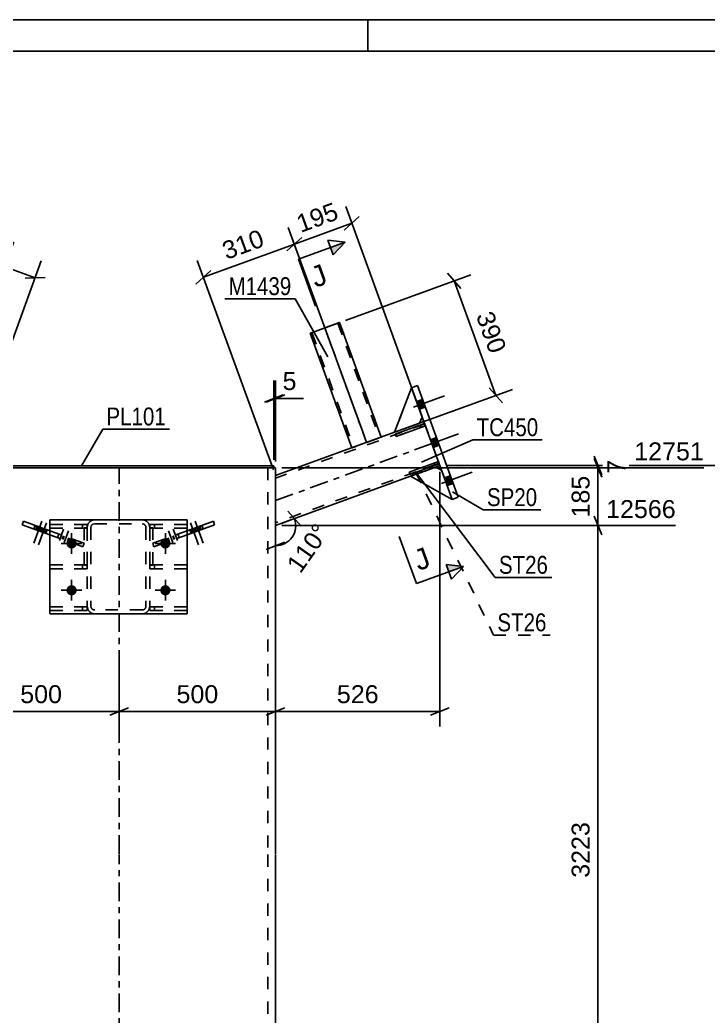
# Model space of a CAD drawing. Header units: millimetres. Extents: x 0 to 841, y 0 to 594.
# Drawn here: x 365.3 to 475.4, y 434.7 to 594 of the extents above; entities that cross this region are included whole.
import ezdxf

# ---------------------------------------------------------------- set-up
doc = ezdxf.new("R2010")
doc.units = ezdxf.units.MM
doc.linetypes.add('DXK_LINE_DOT2', pattern=[3.9198, 1.9599, -1.9599])
doc.linetypes.add('DXK_LINE_DOT3', pattern=[5.9187, 2.979, -0.9799, 0.9799, -0.9799])
doc.styles.add('Arial', font='ARIAL.TTF', dxfattribs={"height": 0.2})
doc.styles.add('Arial Narrow', font='ARIALN.TTF', dxfattribs={"height": 0.2})

# ---------------------------------------------------------------- blocks, each defined once
blk = doc.blocks.new('Unknown-284856622-1130')
at = {"color": 5, "linetype": 'Continuous'}
for p, q in [((841, 594), (0, 594)), ((421, 589), (421, 594)), ((836, 589), (5, 589))]:
    blk.add_line(p, q, dxfattribs=at)
blk = doc.blocks.new('Part-284856622-5175 - 5065')
at = {"color": 2, "linetype": 'Continuous'}
for p, q in [((356.48, 522.66), (356.48, 522.36)), ((356.48, 522.66), (405.98, 522.66)), ((405.98, 522.66), (405.98, 522.36)), ((356.48, 522.36), (357.61, 522.36)), ((405.98, 522.36), (404.85, 522.36))]:
    blk.add_line(p, q, dxfattribs=at)
at = {"color": 7, "linetype": 'DXK_LINE_DOT2'}
blk.add_line((357.61, 522.36), (404.85, 522.36), dxfattribs=at)
blk = doc.blocks.new('Part-284856622-5167 - 5065')
at = {"color": 7, "linetype": 'DXK_LINE_DOT2'}
for p, q in [((386.11, 512.68), (386.11, 513.28)), ((386.11, 513.28), (392.11, 513.28)), ((386.86, 512.68), (386.86, 513.28)), ((392.11, 513.28), (392.11, 512.68)), ((392.11, 512.68), (386.11, 512.68))]:
    blk.add_line(p, q, dxfattribs=at)
blk = doc.blocks.new('Part-284856622-5158 - 5065')
at = {"color": 7, "linetype": 'DXK_LINE_DOT2'}
for p, q in [((392.11, 513.28), (386.11, 513.28)), ((386.11, 513.28), (386.11, 512.68)), ((386.86, 512.68), (386.86, 513.28)), ((392.11, 512.68), (392.11, 513.28)), ((386.11, 512.68), (392.11, 512.68))]:
    blk.add_line(p, q, dxfattribs=at)
blk = doc.blocks.new('Part-284856622-5160 - 5065')
at = {"color": 7, "linetype": 'DXK_LINE_DOT2'}
for p, q in [((370.11, 506.82), (376.11, 506.82)), ((370.11, 506.22), (370.11, 506.82)), ((375.36, 506.22), (375.36, 506.82)), ((376.11, 506.82), (376.11, 506.22)), ((376.11, 506.22), (370.11, 506.22))]:
    blk.add_line(p, q, dxfattribs=at)
blk = doc.blocks.new('Part-284856622-5166 - 5065')
at = {"color": 7, "linetype": 'DXK_LINE_DOT2'}
for p, q in [((386.11, 506.22), (386.11, 506.82)), ((386.11, 506.82), (392.11, 506.82)), ((386.86, 506.22), (386.86, 506.82)), ((392.11, 506.82), (392.11, 506.22)), ((392.11, 506.22), (386.11, 506.22))]:
    blk.add_line(p, q, dxfattribs=at)
blk = doc.blocks.new('Part-284856622-5080 - 5065')
at = {"color": 2, "linetype": 'Continuous'}
for p, q in [((396.29, 513.82), (392.11, 512.3)), ((396.49, 513.26), (392.11, 511.66)), ((396.29, 513.82), (396.49, 513.26))]:
    blk.add_line(p, q, dxfattribs=at)
at = {"color": 7, "linetype": 'DXK_LINE_DOT2'}
for p, q in [((394.67, 512.6), (394.47, 513.16)), ((392.11, 512.3), (386.59, 510.29)), ((386.79, 509.73), (392.11, 511.66)), ((386.59, 510.29), (386.79, 509.73)), ((389.03, 510.54), (388.82, 511.11))]:
    blk.add_line(p, q, dxfattribs=at)
blk = doc.blocks.new('Part-284856622-5156 - 5065')
at = {"color": 7, "linetype": 'DXK_LINE_DOT2'}
for p, q in [((376.11, 500.13), (370.11, 500.13)), ((370.11, 500.13), (370.11, 499.53)), ((370.11, 499.53), (376.11, 499.53)), ((375.36, 499.53), (375.36, 500.13)), ((376.11, 499.53), (376.11, 500.13))]:
    blk.add_line(p, q, dxfattribs=at)
blk = doc.blocks.new('Part-284856622-5081 - 5065')
at = {"color": 7, "linetype": 'DXK_LINE_DOT2'}
for p, q in [((427.84, 521), (431.84, 522.45)), ((431.84, 522.45), (432.8, 522)), ((432.8, 522), (434.51, 517.31)), ((434.51, 517.31), (427.84, 521))]:
    blk.add_line(p, q, dxfattribs=at)
blk = doc.blocks.new('Part-284856622-5163 - 5065')
at = {"color": 7, "linetype": 'DXK_LINE_DOT2'}
for p, q in [((376.11, 506.82), (370.11, 506.82)), ((370.11, 506.82), (370.11, 506.22)), ((375.36, 506.22), (375.36, 506.82)), ((376.11, 506.22), (376.11, 506.82)), ((370.11, 506.22), (376.11, 506.22))]:
    blk.add_line(p, q, dxfattribs=at)
blk = doc.blocks.new('Part-284856622-5082 - 5065')
at = {"color": 2, "linetype": 'Continuous'}
for p, q in [((427.84, 521), (431.84, 522.45)), ((431.84, 522.45), (432.8, 522)), ((434.51, 517.31), (427.84, 521))]:
    blk.add_line(p, q, dxfattribs=at)
at = {"color": 7, "linetype": 'DXK_LINE_DOT2'}
blk.add_line((432.8, 522), (434.51, 517.31), dxfattribs=at)
blk = doc.blocks.new('Part-284856622-5083 - 5065')
at = {"color": 7, "linetype": 'DXK_LINE_DOT2'}
for p, q in [((428.01, 535.16), (425.28, 528.05)), ((429.72, 530.46), (428.01, 535.16)), ((425.28, 528.05), (429.27, 529.5)), ((429.27, 529.5), (429.72, 530.46))]:
    blk.add_line(p, q, dxfattribs=at)
blk = doc.blocks.new('Part-284856622-5084 - 5065')
at = {"color": 2, "linetype": 'Continuous'}
for p, q in [((428.01, 535.16), (425.28, 528.05)), ((425.28, 528.05), (429.27, 529.5)), ((429.27, 529.5), (429.72, 530.46))]:
    blk.add_line(p, q, dxfattribs=at)
at = {"color": 7, "linetype": 'DXK_LINE_DOT2'}
blk.add_line((429.72, 530.46), (428.01, 535.16), dxfattribs=at)
blk = doc.blocks.new('Part-284856622-5168 - 5065')
at = {"color": 7, "linetype": 'DXK_LINE_DOT2'}
for p, q in [((386.11, 499.53), (386.11, 500.13)), ((386.11, 500.13), (392.11, 500.13)), ((392.11, 499.53), (386.11, 499.53)), ((386.86, 499.53), (386.86, 500.13)), ((392.11, 500.13), (392.11, 499.53))]:
    blk.add_line(p, q, dxfattribs=at)
blk = doc.blocks.new('Part-284856622-5085 - 5065')
at = {"color": 2, "linetype": 'Continuous'}
for p, q in [((427.6, 521.66), (432.3, 523.37)), ((432.44, 522.99), (427.74, 521.28)), ((432.3, 523.37), (432.44, 522.99)), ((427.74, 521.28), (427.6, 521.66))]:
    blk.add_line(p, q, dxfattribs=at)
at = {"color": 7, "linetype": 'DXK_LINE_DOT2'}
blk.add_line((431.74, 522.73), (431.6, 523.11), dxfattribs=at)
blk = doc.blocks.new('Part-284856622-5164 - 5065')
at = {"color": 7, "linetype": 'DXK_LINE_DOT2'}
for p, q in [((376.11, 513.28), (370.11, 513.28)), ((370.11, 513.28), (370.11, 512.68)), ((375.36, 512.68), (375.36, 513.28)), ((376.11, 512.68), (376.11, 513.28)), ((370.11, 512.68), (376.11, 512.68))]:
    blk.add_line(p, q, dxfattribs=at)
blk = doc.blocks.new('Part-284856622-5089 - 5065')
at = {"color": 2, "linetype": 'Continuous'}
for p, q in [((365.72, 513.25), (365.93, 513.82)), ((370.11, 511.65), (365.72, 513.25)), ((365.93, 513.82), (370.11, 512.29))]:
    blk.add_line(p, q, dxfattribs=at)
at = {"color": 7, "linetype": 'DXK_LINE_DOT2'}
for p, q in [((367.55, 512.59), (367.76, 513.15)), ((370.11, 512.29), (375.64, 510.28)), ((375.43, 509.72), (370.11, 511.65)), ((373.17, 510.54), (373.38, 511.1)), ((375.64, 510.28), (375.43, 509.72))]:
    blk.add_line(p, q, dxfattribs=at)
blk = doc.blocks.new('Part-284856622-5106 - 5065')
at = {"color": 7, "linetype": 'DXK_LINE_DOT2'}
for p, q in [((416.13, 545.47), (412.08, 543.99)), ((416.02, 545.43), (412.08, 543.99)), ((416.18, 545.48), (412.24, 544.05)), ((416.02, 545.43), (416.12, 545.46)), ((416.12, 545.46), (416.13, 545.47)), ((416.31, 545.53), (416.13, 545.47)), ((416.13, 545.47), (416.18, 545.48)), ((416.18, 545.48), (416.2, 545.49)), ((416.18, 545.48), (416.2, 545.49)), ((416.2, 545.49), (416.2, 545.49)), ((416.2, 545.49), (422.87, 527.16)), ((416.2, 545.49), (422.87, 527.16)), ((416.44, 545.58), (416.31, 545.53)), ((416.48, 545.59), (416.44, 545.58)), ((416.48, 545.59), (423.15, 527.27)), ((411.82, 543.9), (411.78, 543.88)), ((411.78, 543.88), (418.45, 525.56)), ((411.95, 543.94), (411.82, 543.9)), ((412.08, 543.99), (411.95, 543.94)), ((412.06, 543.99), (412.06, 543.99)), ((412.06, 543.99), (418.73, 525.66)), ((412.06, 543.99), (418.73, 525.66)), ((412.06, 543.99), (412.08, 543.99)), ((412.06, 543.99), (412.08, 543.99)), ((412.08, 543.99), (412.13, 544.01)), ((412.13, 544.01), (412.15, 544.02)), ((412.15, 544.02), (412.24, 544.05)), ((422.8, 527.14), (418.8, 525.68)), ((422.8, 527.14), (418.8, 525.68)), ((422.69, 527.1), (418.82, 525.69)), ((422.79, 527.13), (418.91, 525.72)), ((422.79, 527.13), (422.69, 527.1)), ((422.85, 527.16), (422.79, 527.13)), ((422.79, 527.13), (422.85, 527.16)), ((422.8, 527.14), (422.99, 527.21)), ((422.99, 527.21), (422.8, 527.14)), ((422.87, 527.16), (422.85, 527.16)), ((422.85, 527.16), (422.87, 527.16)), ((422.87, 527.16), (422.87, 527.16)), ((422.99, 527.21), (423.11, 527.25)), ((423.11, 527.25), (422.99, 527.21)), ((423.11, 527.25), (423.15, 527.27)), ((423.15, 527.27), (423.11, 527.25)), ((423.15, 527.27), (423.15, 527.27)), ((423.15, 527.27), (423.15, 527.27)), ((418.49, 525.57), (418.45, 525.56)), ((418.45, 525.56), (418.49, 525.57)), ((418.45, 525.56), (418.45, 525.56)), ((418.45, 525.56), (418.45, 525.56)), ((418.62, 525.62), (418.49, 525.57)), ((418.49, 525.57), (418.62, 525.62)), ((418.8, 525.68), (418.62, 525.62)), ((418.62, 525.62), (418.8, 525.68)), ((418.76, 525.67), (418.73, 525.66)), ((418.73, 525.66), (418.76, 525.67)), ((418.73, 525.66), (418.73, 525.66)), ((418.82, 525.69), (418.76, 525.67)), ((418.76, 525.67), (418.82, 525.69)), ((418.82, 525.69), (418.91, 525.72))]:
    blk.add_line(p, q, dxfattribs=at)
at = {"color": 2, "linetype": 'Continuous'}
for p, q in [((416.13, 545.47), (412.13, 544.01)), ((416.13, 545.47), (416.31, 545.53)), ((416.31, 545.53), (416.44, 545.58)), ((416.44, 545.58), (416.48, 545.59)), ((416.48, 545.59), (416.48, 545.59)), ((423.15, 527.27), (416.48, 545.59)), ((411.78, 543.88), (411.82, 543.9)), ((411.78, 543.88), (411.78, 543.88)), ((418.45, 525.56), (411.78, 543.88)), ((411.82, 543.9), (411.95, 543.94)), ((411.95, 543.94), (412.13, 544.01))]:
    blk.add_line(p, q, dxfattribs=at)
at = {"color": 7, "linetype": 'DXK_LINE_DOT3'}
blk.add_line((414.13, 544.74), (420.8, 526.41), dxfattribs=at)
blk = doc.blocks.new('Part-284856622-5111 - 5065')
at = {"color": 2, "linetype": 'Continuous'}
for p, q in [((358.63, 522.36), (404.85, 522.36)), ((406.23, 522.36), (405.98, 522.36)), ((406.23, 522.36), (406.23, 460.62)), ((406.23, 460.52), (406.23, 352.44))]:
    blk.add_line(p, q, dxfattribs=at)
at = {"color": 7, "linetype": 'DXK_LINE_DOT3'}
for p, q in [((381.23, 460.62), (381.23, 522.36)), ((381.23, 352.44), (381.23, 460.52))]:
    blk.add_line(p, q, dxfattribs=at)
at = {"color": 7, "linetype": 'DXK_LINE_DOT2'}
for p, q in [((405.98, 522.36), (403.83, 522.36)), ((405.03, 522.36), (405.03, 460.62)), ((405.03, 460.52), (405.03, 352.44))]:
    blk.add_line(p, q, dxfattribs=at)
blk = doc.blocks.new('Part-284856622-5157 - 5065')
at = {"color": 7, "linetype": 'DXK_LINE_DOT2'}
for p, q in [((392.11, 506.82), (386.11, 506.82)), ((386.11, 506.82), (386.11, 506.22)), ((386.86, 506.22), (386.86, 506.82)), ((392.11, 506.22), (392.11, 506.82)), ((386.11, 506.22), (392.11, 506.22))]:
    blk.add_line(p, q, dxfattribs=at)
blk = doc.blocks.new('Bolt-284856622-5195 - 5065')
at = {"linetype": 'Continuous'}
for points in [[(368.92, 512.73), (368.07, 513.04), (367.87, 512.47), (368.71, 512.16)], [(369.68, 512.45), (368.83, 512.76), (368.63, 512.19), (369.47, 511.89)]]:
    blk.add_hatch(color=1, dxfattribs=at).paths.add_polyline_path(points)
at = {"color": 1, "linetype": 'Continuous'}
for p, q in [((368.84, 513.82), (367.55, 510.3)), ((369.6, 513.54), (368.32, 510.02)), ((368.07, 513.04), (367.87, 512.47)), ((368.83, 512.76), (368.63, 512.19)), ((368.92, 512.73), (368.71, 512.16)), ((369.68, 512.45), (369.47, 511.89))]:
    blk.add_line(p, q, dxfattribs=at)
at = {"color": 1, "linetype": 'DXK_LINE_DOT2'}
for p, q in [((372.34, 512.55), (371.06, 509.02)), ((371.58, 511.76), (371.37, 511.2)), ((373.1, 512.27), (371.82, 508.74)), ((372.34, 511.48), (372.13, 510.92)), ((372.42, 511.45), (372.22, 510.89)), ((373.19, 511.17), (372.98, 510.61))]:
    blk.add_line(p, q, dxfattribs=at)
blk = doc.blocks.new('Part-284856622-5135 - 5065')
at = {"color": 7, "linetype": 'DXK_LINE_DOT2'}
for p, q in [((376.11, 512.82), (376.2, 513.28)), ((376.2, 513.28), (376.11, 512.82)), ((376.85, 513.93), (377.31, 514.02)), ((377.31, 514.02), (376.85, 513.93)), ((377.31, 513.42), (377.08, 513.37)), ((377.08, 513.37), (377.31, 513.42)), ((377.31, 514.02), (384.91, 514.02)), ((377.31, 513.42), (384.91, 513.42)), ((384.91, 514.02), (385.37, 513.93)), ((385.37, 513.93), (384.91, 514.02)), ((385.14, 513.37), (384.91, 513.42)), ((384.91, 513.42), (385.14, 513.37)), ((386.02, 513.28), (386.11, 512.82)), ((386.11, 512.82), (386.02, 513.28)), ((376.11, 512.82), (376.11, 500.22)), ((376.76, 513.05), (376.71, 512.82)), ((376.71, 512.82), (376.76, 513.05)), ((376.71, 512.82), (376.71, 500.22)), ((385.51, 512.82), (385.47, 513.05)), ((385.47, 513.05), (385.51, 512.82)), ((385.51, 512.82), (385.51, 500.22)), ((386.11, 512.82), (386.11, 500.22)), ((376.2, 499.76), (376.11, 500.22)), ((376.11, 500.22), (376.2, 499.76)), ((376.71, 500.22), (376.76, 499.99)), ((376.76, 499.99), (376.71, 500.22)), ((377.31, 499.02), (376.85, 499.11)), ((376.85, 499.11), (377.31, 499.02)), ((377.08, 499.66), (377.31, 499.62)), ((377.31, 499.62), (377.08, 499.66)), ((384.91, 499.62), (377.31, 499.62)), ((377.31, 499.02), (384.91, 499.02)), ((384.91, 499.62), (385.14, 499.66)), ((385.14, 499.66), (384.91, 499.62)), ((385.37, 499.11), (384.91, 499.02)), ((384.91, 499.02), (385.37, 499.11)), ((385.47, 499.99), (385.51, 500.22)), ((385.51, 500.22), (385.47, 499.99)), ((386.11, 500.22), (386.02, 499.76)), ((386.02, 499.76), (386.11, 500.22))]:
    blk.add_line(p, q, dxfattribs=at)
at = {"color": 7, "linetype": 'DXK_LINE_DOT3'}
blk.add_line((381.11, 506.52), (381.11, 506.52), dxfattribs=at)
at = {"color": 7, "linetype": 'DXK_LINE_DOT2'}
for centre, radius, start, end in [((377.31, 512.82), 1.2, 112.5, 157.5), ((377.31, 512.82), 1.2, 112.5, 157.5), ((377.31, 512.82), 0.6, 112.5, 157.5), ((377.31, 512.82), 0.6, 112.5, 157.5), ((384.91, 512.82), 0.6, 22.5, 67.5), ((384.91, 512.82), 0.6, 22.5, 67.5), ((384.91, 512.82), 1.2, 22.5, 67.5), ((384.91, 512.82), 1.2, 22.5, 67.5), ((377.31, 500.22), 1.2, 202.5, 247.5), ((377.31, 500.22), 1.2, 202.5, 247.5), ((377.31, 500.22), 0.6, 202.5, 247.5), ((377.31, 500.22), 0.6, 202.5, 247.5), ((384.91, 500.22), 0.6, 292.5, 337.5), ((384.91, 500.22), 0.6, 292.5, 337.5), ((384.91, 500.22), 1.2, 292.5, 337.5), ((384.91, 500.22), 1.2, 292.5, 337.5)]:
    blk.add_arc(centre, radius, start, end, dxfattribs=at)
blk = doc.blocks.new('Part-284856622-5140 - 5065')
at = {"color": 2, "linetype": 'Continuous'}
for p, q in [((428.01, 535.16), (428.95, 535.5)), ((428.95, 535.5), (435.45, 517.65)), ((434.51, 517.31), (428.01, 535.16)), ((435.45, 517.65), (434.51, 517.31))]:
    blk.add_line(p, q, dxfattribs=at)
blk = doc.blocks.new('Part-284856622-5159 - 5065')
at = {"color": 7, "linetype": 'DXK_LINE_DOT2'}
for p, q in [((392.11, 500.13), (386.11, 500.13)), ((386.11, 500.13), (386.11, 499.53)), ((386.11, 499.53), (392.11, 499.53)), ((386.86, 499.53), (386.86, 500.13)), ((392.11, 499.53), (392.11, 500.13))]:
    blk.add_line(p, q, dxfattribs=at)
blk = doc.blocks.new('Part-284856622-5161 - 5065')
at = {"color": 7, "linetype": 'DXK_LINE_DOT2'}
for p, q in [((370.11, 513.28), (376.11, 513.28)), ((370.11, 512.68), (370.11, 513.28)), ((375.36, 512.68), (375.36, 513.28)), ((376.11, 513.28), (376.11, 512.68)), ((376.11, 512.68), (370.11, 512.68))]:
    blk.add_line(p, q, dxfattribs=at)
blk = doc.blocks.new('Part-284856622-5165 - 5065')
at = {"color": 7, "linetype": 'DXK_LINE_DOT2'}
for p, q in [((370.11, 500.13), (376.11, 500.13)), ((370.11, 499.53), (370.11, 500.13)), ((376.11, 499.53), (370.11, 499.53)), ((375.36, 499.53), (375.36, 500.13)), ((376.11, 500.13), (376.11, 499.53))]:
    blk.add_line(p, q, dxfattribs=at)
blk = doc.blocks.new('Part-284856622-5176 - 5065')
at = {"color": 7, "linetype": 'DXK_LINE_DOT2'}
for p, q in [((386.11, 506.78), (386.11, 512.78)), ((386.11, 512.78), (386.61, 512.78)), ((386.61, 512.78), (386.61, 506.78)), ((386.61, 506.78), (386.11, 506.78))]:
    blk.add_line(p, q, dxfattribs=at)
blk = doc.blocks.new('Part-284856622-5179 - 5065')
at = {"color": 7, "linetype": 'DXK_LINE_DOT2'}
for p, q in [((376.11, 512.77), (375.61, 512.77)), ((375.61, 512.77), (375.61, 506.77)), ((376.11, 506.77), (376.11, 512.77)), ((375.61, 506.77), (376.11, 506.77))]:
    blk.add_line(p, q, dxfattribs=at)
blk = doc.blocks.new('Bolt-284856622-5192 - 5065')
at = {"linetype": 'Continuous'}
for points in [[(393.39, 512.77), (392.55, 512.46), (392.75, 511.9), (393.6, 512.21)], [(394.15, 513.04), (393.3, 512.74), (393.51, 512.17), (394.35, 512.48)]]:
    blk.add_hatch(color=1, dxfattribs=at).paths.add_polyline_path(points)
at = {"color": 1, "linetype": 'Continuous'}
for p, q in [((392.63, 513.56), (393.91, 510.03)), ((393.38, 513.83), (394.66, 510.31)), ((392.55, 512.46), (392.75, 511.9)), ((393.3, 512.74), (393.51, 512.17)), ((393.39, 512.77), (393.6, 512.21)), ((394.15, 513.04), (394.35, 512.48))]:
    blk.add_line(p, q, dxfattribs=at)
at = {"color": 1, "linetype": 'DXK_LINE_DOT2'}
for p, q in [((389.12, 512.28), (390.4, 508.75)), ((389.87, 512.55), (391.15, 509.03)), ((389.88, 511.49), (390.09, 510.93)), ((390.64, 511.77), (390.84, 511.2)), ((389.04, 511.18), (389.24, 510.62)), ((389.79, 511.46), (390, 510.89))]:
    blk.add_line(p, q, dxfattribs=at)
blk = doc.blocks.new('Part-284856622-5203 - 5065')
at = {"color": 2, "linetype": 'Continuous'}
for p, q in [((425.38, 527.76), (430.08, 529.47)), ((430.22, 529.1), (425.52, 527.39)), ((430.08, 529.47), (430.22, 529.1)), ((425.52, 527.39), (425.38, 527.76))]:
    blk.add_line(p, q, dxfattribs=at)
at = {"color": 7, "linetype": 'DXK_LINE_DOT2'}
blk.add_line((429.51, 528.84), (429.38, 529.22), dxfattribs=at)
blk = doc.blocks.new('Part-284856622-5204 - 5065')
at = {"color": 7, "linetype": 'DXK_LINE_DOT2'}
for p, q in [((432.3, 523.37), (427.6, 521.66)), ((427.74, 521.28), (432.44, 522.99)), ((431.6, 523.11), (431.74, 522.73)), ((432.44, 522.99), (432.3, 523.37)), ((427.6, 521.66), (427.74, 521.28))]:
    blk.add_line(p, q, dxfattribs=at)
blk = doc.blocks.new('Part-284856622-5205 - 5065')
at = {"color": 7, "linetype": 'DXK_LINE_DOT2'}
for p, q in [((430.08, 529.47), (425.38, 527.76)), ((425.52, 527.39), (430.22, 529.1)), ((429.38, 529.22), (429.51, 528.84)), ((430.22, 529.1), (430.08, 529.47)), ((425.38, 527.76), (425.52, 527.39))]:
    blk.add_line(p, q, dxfattribs=at)
blk = doc.blocks.new('Bolt-284856622-5209 - 5065')
at = {"linetype": 'Continuous'}
for points in [[(372.79, 510.27, -1), (374.44, 510.27, -1)], [(387.79, 510.27, -1), (389.44, 510.27, -1)], [(372.79, 502.77, -1), (374.44, 502.77, -1)], [(387.79, 502.77, -1), (389.44, 502.77, -1)]]:
    blk.add_hatch(color=1, dxfattribs=at).paths.add_polyline_path(points)
at = {"color": 1, "linetype": 'Continuous'}
for p, q in [((373.61, 508.62), (373.61, 511.92)), ((388.61, 508.62), (388.61, 511.92)), ((371.96, 510.27), (375.26, 510.27)), ((386.96, 510.27), (390.26, 510.27)), ((373.61, 501.12), (373.61, 504.42)), ((388.61, 501.12), (388.61, 504.42)), ((371.96, 502.77), (375.26, 502.77)), ((386.96, 502.77), (390.26, 502.77))]:
    blk.add_line(p, q, dxfattribs=at)
blk = doc.blocks.new('Bolt-284856622-5211 - 5065')
at = {"linetype": 'Continuous'}
for points in [[(430.2, 532.07), (429.75, 533.29), (428.81, 532.95), (429.26, 531.73)], [(430.2, 532.07), (429.75, 533.29), (428.81, 532.95), (429.26, 531.73)], [(430.2, 532.07), (429.75, 533.29), (428.81, 532.95), (429.26, 531.73)], [(432.42, 525.96), (431.98, 527.19), (431.04, 526.84), (431.48, 525.62)], [(432.42, 525.96), (431.98, 527.19), (431.04, 526.84), (431.48, 525.62)], [(434.65, 519.86), (434.2, 521.08), (433.26, 520.74), (433.71, 519.51)], [(434.65, 519.86), (434.2, 521.08), (433.26, 520.74), (433.71, 519.51)], [(434.65, 519.86), (434.2, 521.08), (433.26, 520.74), (433.71, 519.51)]]:
    blk.add_hatch(color=1, dxfattribs=at).paths.add_polyline_path(points)
at = {"color": 1, "linetype": 'Continuous'}
for p, q in [((428.33, 532.08), (433.27, 533.88)), ((428.33, 532.08), (433.27, 533.88)), ((428.33, 532.08), (433.27, 533.88)), ((428.81, 532.95), (429.75, 533.29)), ((428.81, 532.95), (429.75, 533.29)), ((428.81, 532.95), (429.75, 533.29)), ((429.26, 531.73), (430.2, 532.07)), ((429.26, 531.73), (430.2, 532.07)), ((429.26, 531.73), (430.2, 532.07)), ((430.56, 525.98), (435.49, 527.77)), ((430.56, 525.98), (435.49, 527.77)), ((431.04, 526.84), (431.98, 527.19)), ((431.04, 526.84), (431.98, 527.19)), ((431.48, 525.62), (432.42, 525.96)), ((431.48, 525.62), (432.42, 525.96)), ((432.78, 519.87), (437.71, 521.66)), ((432.78, 519.87), (437.71, 521.66)), ((432.78, 519.87), (437.71, 521.66)), ((433.26, 520.74), (434.2, 521.08)), ((433.26, 520.74), (434.2, 521.08)), ((433.26, 520.74), (434.2, 521.08)), ((433.71, 519.51), (434.65, 519.86)), ((433.71, 519.51), (434.65, 519.86)), ((433.71, 519.51), (434.65, 519.86))]:
    blk.add_line(p, q, dxfattribs=at)
blk = doc.blocks.new('Part-284856622-5220 - 5065')
at = {"color": 2, "linetype": 'Continuous'}
for p, q in [((370.11, 499.02), (370.11, 514.02)), ((370.11, 514.02), (392.11, 514.02)), ((392.11, 514.02), (392.11, 499.02)), ((370.11, 499.02), (392.11, 499.02))]:
    blk.add_line(p, q, dxfattribs=at)
blk = doc.blocks.new('Part-284856622-5221 - 5065')
at = {"color": 7, "linetype": 'DXK_LINE_DOT2'}
for p, q in [((430.11, 529.38), (406.23, 520.69)), ((429.27, 529.5), (425.28, 528.05)), ((429.98, 529.76), (432.54, 522.71)), ((432.41, 523.08), (406.23, 513.56)), ((406.23, 521.11), (406.23, 513.13)), ((431.84, 522.45), (427.84, 521))]:
    blk.add_line(p, q, dxfattribs=at)
at = {"color": 2, "linetype": 'Continuous'}
for p, q in [((429.98, 529.76), (429.27, 529.5)), ((425.28, 528.05), (406.23, 521.11)), ((432.54, 522.71), (431.84, 522.45)), ((427.84, 521), (406.23, 513.13))]:
    blk.add_line(p, q, dxfattribs=at)
at = {"color": 7, "linetype": 'DXK_LINE_DOT3'}
blk.add_line((406.23, 517.12), (431.26, 526.23), dxfattribs=at)
blk = doc.blocks.new('Part-284856622-5238 - 5065')
at = {"color": 7, "linetype": 'DXK_LINE_DOT2'}
for p, q in [((376.11, 512.82), (376.2, 513.28)), ((376.2, 513.28), (376.11, 512.82)), ((376.85, 513.93), (377.31, 514.02)), ((377.31, 514.02), (376.85, 513.93)), ((377.31, 513.42), (377.08, 513.37)), ((377.08, 513.37), (377.31, 513.42)), ((377.31, 514.02), (384.91, 514.02)), ((377.31, 513.42), (384.91, 513.42)), ((384.91, 514.02), (385.37, 513.93)), ((385.37, 513.93), (384.91, 514.02)), ((385.14, 513.37), (384.91, 513.42)), ((384.91, 513.42), (385.14, 513.37)), ((386.02, 513.28), (386.11, 512.82)), ((386.11, 512.82), (386.02, 513.28)), ((376.11, 512.82), (376.11, 500.22)), ((376.76, 513.05), (376.71, 512.82)), ((376.71, 512.82), (376.76, 513.05)), ((376.71, 512.82), (376.71, 500.22)), ((385.51, 512.82), (385.47, 513.05)), ((385.47, 513.05), (385.51, 512.82)), ((385.51, 512.82), (385.51, 500.22)), ((386.11, 512.82), (386.11, 500.22)), ((376.2, 499.76), (376.11, 500.22)), ((376.11, 500.22), (376.2, 499.76)), ((376.71, 500.22), (376.76, 499.99)), ((376.76, 499.99), (376.71, 500.22)), ((377.31, 499.02), (376.85, 499.11)), ((376.85, 499.11), (377.31, 499.02)), ((377.08, 499.66), (377.31, 499.62)), ((377.31, 499.62), (377.08, 499.66)), ((384.91, 499.62), (377.31, 499.62)), ((377.31, 499.02), (384.91, 499.02)), ((384.91, 499.62), (385.14, 499.66)), ((385.14, 499.66), (384.91, 499.62)), ((385.37, 499.11), (384.91, 499.02)), ((384.91, 499.02), (385.37, 499.11)), ((385.47, 499.99), (385.51, 500.22)), ((385.51, 500.22), (385.47, 499.99)), ((386.11, 500.22), (386.02, 499.76)), ((386.02, 499.76), (386.11, 500.22))]:
    blk.add_line(p, q, dxfattribs=at)
at = {"color": 7, "linetype": 'DXK_LINE_DOT3'}
blk.add_line((381.11, 506.52), (381.11, 506.52), dxfattribs=at)
at = {"color": 7, "linetype": 'DXK_LINE_DOT2'}
for centre, radius, start, end in [((377.31, 512.82), 1.2, 112.5, 157.5), ((377.31, 512.82), 1.2, 112.5, 157.5), ((377.31, 512.82), 0.6, 112.5, 157.5), ((377.31, 512.82), 0.6, 112.5, 157.5), ((384.91, 512.82), 0.6, 22.5, 67.5), ((384.91, 512.82), 0.6, 22.5, 67.5), ((384.91, 512.82), 1.2, 22.5, 67.5), ((384.91, 512.82), 1.2, 22.5, 67.5), ((377.31, 500.22), 1.2, 202.5, 247.5), ((377.31, 500.22), 1.2, 202.5, 247.5), ((377.31, 500.22), 0.6, 202.5, 247.5), ((377.31, 500.22), 0.6, 202.5, 247.5), ((384.91, 500.22), 0.6, 292.5, 337.5), ((384.91, 500.22), 0.6, 292.5, 337.5), ((384.91, 500.22), 1.2, 292.5, 337.5), ((384.91, 500.22), 1.2, 292.5, 337.5)]:
    blk.add_arc(centre, radius, start, end, dxfattribs=at)
blk = doc.blocks.new('Part-284856622-5240 - 5065')
at = {"color": 7, "linetype": 'DXK_LINE_DOT2'}
for p, q in [((370.11, 499.02), (370.11, 514.02)), ((392.11, 514.02), (370.11, 514.02)), ((392.11, 499.02), (392.11, 514.02)), ((392.11, 499.02), (370.11, 499.02))]:
    blk.add_line(p, q, dxfattribs=at)
blk = doc.blocks.new('Bolt-284856622-5284 - 5065')
at = {"color": 1, "linetype": 'Continuous'}
for p, q in [((373.61, 511.92), (373.61, 510.82)), ((388.61, 511.92), (388.61, 510.82)), ((371.96, 510.27), (373.06, 510.27)), ((375.26, 510.27), (374.16, 510.27)), ((386.96, 510.27), (388.06, 510.27)), ((390.26, 510.27), (389.16, 510.27)), ((373.61, 508.62), (373.61, 509.72)), ((388.61, 508.62), (388.61, 509.72)), ((373.61, 504.42), (373.61, 503.32)), ((388.61, 504.42), (388.61, 503.32)), ((371.96, 502.77), (373.06, 502.77)), ((373.61, 501.12), (373.61, 502.22)), ((375.26, 502.77), (374.16, 502.77)), ((386.96, 502.77), (388.06, 502.77)), ((388.61, 501.12), (388.61, 502.22)), ((390.26, 502.77), (389.16, 502.77))]:
    blk.add_line(p, q, dxfattribs=at)
blk = doc.blocks.new('StraightDimension-284856622-5430 - 5065')
at = {"color": 7, "linetype": 'Continuous'}
for p, q in [((417.42, 545.93), (437.48, 553.24)), ((435.88, 551.06), (433.73, 553.47)), ((434.81, 552.26), (441.48, 533.94)), ((424.09, 527.61), (444.15, 534.91)), ((440.4, 535.14), (442.55, 532.73))]:
    blk.add_line(p, q, dxfattribs=at)
at = {"color": 0}
blk.add_wipeout([(440.19, 539.66), (444.14, 541.09), (441.45, 548.49), (437.5, 547.05)], dxfattribs=at)
at = {"color": 3, "style": 'Arial'}
blk.add_text('390', height=2.865, rotation=-69.9983, dxfattribs=at).set_placement((438.27, 546.7))
blk = doc.blocks.new('StraightDimension-284856622-12686 - 5065')
at = {"color": 7, "linetype": 'Continuous'}
for p, q in [((420.46, 527.35), (408.28, 560.81)), ((394.69, 552.83), (409.26, 558.13)), ((408.05, 557.05), (410.46, 559.21)), ((405.89, 522.05), (393.71, 555.51)), ((395.89, 553.9), (393.48, 551.75))]:
    blk.add_line(p, q, dxfattribs=at)
at = {"color": 0}
blk.add_wipeout([(405.41, 557.53), (403.98, 561.48), (396.58, 558.78), (398.02, 554.84)], dxfattribs=at)
at = {"color": 3, "style": 'Arial'}
blk.add_text('310', height=2.865, rotation=20.002, dxfattribs=at).set_placement((398.38, 555.61))
blk = doc.blocks.new('StraightDimension-284856622-12685 - 5065')
at = {"color": 7, "linetype": 'Continuous'}
for p, q in [((429.64, 530.7), (417.46, 564.14)), ((419.64, 562.54), (417.23, 560.39)), ((409.26, 558.12), (418.44, 561.47)), ((420.46, 527.35), (408.28, 560.8)), ((408.05, 557.05), (410.46, 559.2))]:
    blk.add_line(p, q, dxfattribs=at)
at = {"color": 0}
blk.add_wipeout([(417.29, 561.85), (415.85, 565.79), (408.46, 563.1), (409.89, 559.15)], dxfattribs=at)
at = {"color": 3, "style": 'Arial'}
blk.add_text('195', height=2.865, rotation=20.002, dxfattribs=at).set_placement((410.25, 559.92))
blk = doc.blocks.new('AngleDimension-284856622-12826 - 5065')
at = {"color": 7, "linetype": 'Continuous'}
for p, q in [((408.2, 515.45), (410.35, 513.04)), ((409.28, 514.24), (406.23, 513.13)), ((406.23, 509.89), (406.23, 513.13)), ((407.17, 513.47), (409.28, 514.24)), ((404.73, 509.29), (407.73, 510.49))]:
    blk.add_line(p, q, dxfattribs=at)
blk.add_arc((406.23, 513.13), 3.24, 270, 20, dxfattribs=at)
at = {"color": 0}
blk.add_wipeout([(415.78, 512.23), (412.34, 514.64), (406.91, 506.88), (410.35, 504.47)], dxfattribs=at)
at = {"color": 3, "style": 'Arial'}
blk.add_text('110°', height=2.865, rotation=54.9982, dxfattribs=at).set_placement((410.2, 505.3))
blk = doc.blocks.new('StraightDimension-284856622-5680 - 5065')
at = {"color": 7, "linetype": 'Continuous'}
for p, q in [((405.98, 523.66), (405.98, 536.3)), ((406.23, 523.36), (406.23, 536.3)), ((404.48, 532.85), (407.48, 534.05)), ((407.73, 534.05), (404.73, 532.85)), ((405.98, 533.45), (406.23, 533.45))]:
    blk.add_line(p, q, dxfattribs=at)
at = {"color": 0}
blk.add_wipeout([(410.18, 534.2), (410.18, 538.4), (406.76, 538.4), (406.76, 534.2)], dxfattribs=at)
at = {"color": 7, "linetype": 'Continuous'}
blk.add_line((406.23, 533.45), (410.7, 533.45), dxfattribs=at)
blk.add_line((406.23, 533.45), (410.7, 533.45), dxfattribs=at)
at = {"color": 3, "style": 'Arial'}
blk.add_text('5', height=2.87, dxfattribs=at).set_placement((407.36, 534.8))
blk = doc.blocks.new('StraightDimension-284856622-12549 - 5065')
at = {"color": 7, "linetype": 'Continuous'}
for p, q in [((432.54, 521.71), (432.54, 480.97)), ((406.23, 512.13), (406.23, 480.97)), ((407.73, 483.97), (404.73, 482.77)), ((406.23, 483.37), (432.54, 483.37)), ((431.04, 482.77), (434.04, 483.97))]:
    blk.add_line(p, q, dxfattribs=at)
at = {"color": 0}
blk.add_wipeout([(423.32, 484.12), (423.32, 488.32), (415.45, 488.32), (415.45, 484.12)], dxfattribs=at)
at = {"color": 3, "style": 'Arial'}
blk.add_text('526', height=2.865, dxfattribs=at).set_placement((416.05, 484.72))
blk = doc.blocks.new('StraightDimension-284856622-12550 - 5065')
at = {"color": 7, "linetype": 'Continuous'}
for p, q in [((406.23, 512.13), (406.23, 480.97)), ((381.23, 493.21), (381.23, 480.97)), ((382.73, 483.97), (379.73, 482.77)), ((381.23, 483.37), (406.23, 483.37)), ((404.73, 482.77), (407.73, 483.97))]:
    blk.add_line(p, q, dxfattribs=at)
at = {"color": 0}
blk.add_wipeout([(397.67, 484.12), (397.67, 488.32), (389.8, 488.32), (389.8, 484.12)], dxfattribs=at)
at = {"color": 3, "style": 'Arial'}
blk.add_text('500', height=2.865, dxfattribs=at).set_placement((390.4, 484.72))
blk = doc.blocks.new('StraightDimension-284856622-12551 - 5065')
at = {"color": 7, "linetype": 'Continuous'}
for p, q in [((356.23, 512.03), (356.23, 480.97)), ((381.23, 493.21), (381.23, 480.97)), ((357.73, 483.97), (354.73, 482.77)), ((356.23, 483.37), (381.23, 483.37)), ((379.73, 482.77), (382.73, 483.97))]:
    blk.add_line(p, q, dxfattribs=at)
at = {"color": 0}
blk.add_wipeout([(372.67, 484.12), (372.67, 488.32), (364.8, 488.32), (364.8, 484.12)], dxfattribs=at)
at = {"color": 3, "style": 'Arial'}
blk.add_text('500', height=2.865, dxfattribs=at).set_placement((365.4, 484.72))
blk = doc.blocks.new('StraightDimension-284856622-12602 - 5065')
at = {"color": 7, "linetype": 'Continuous'}
for p, q in [((342.45, 527.1), (354.65, 560.58)), ((355.29, 557.95), (352.06, 557.85)), ((353.67, 557.9), (367.8, 552.76)), ((356.57, 521.96), (368.77, 555.44)), ((366.18, 552.71), (369.41, 552.81))]:
    blk.add_line(p, q, dxfattribs=at)
at = {"color": 0}
blk.add_wipeout([(364.69, 554.69), (366.13, 558.63), (358.73, 561.33), (357.29, 557.38)], dxfattribs=at)
at = {"color": 3, "style": 'Arial'}
blk.add_text('301', height=2.865, rotation=-20.0191, dxfattribs=at).set_placement((358.06, 557.74))
blk = doc.blocks.new('StraightDimension-284856622-12767 - 5065')
at = {"color": 7, "linetype": 'Continuous'}
for p, q in [((433.54, 522.71), (487.34, 522.71)), ((457.22, 524.21), (458.42, 521.21)), ((458.42, 520.86), (457.22, 523.86)), ((457.82, 522.36), (457.82, 522.71)), ((407.23, 522.36), (474.74, 522.36))]:
    blk.add_line(p, q, dxfattribs=at)
at = {"color": 0, "linetype": 'Continuous'}
blk.add_wipeout([(487.94, 523.31), (487.94, 527.51), (475.62, 527.51), (475.62, 523.31)], dxfattribs=at)
at = {"color": 0}
blk.add_wipeout([(462.77, 524.25), (458.57, 524.25), (458.57, 520.82), (462.77, 520.82)], dxfattribs=at)
at = {"color": 3, "linetype": 'Continuous', "style": 'Arial'}
blk.add_text('12758', height=2.865, dxfattribs=at).set_placement((476.22, 523.91))
at = {"color": 3, "style": 'Arial'}
blk.add_text('7', height=2.87, rotation=90.0002, dxfattribs=at).set_placement((462.17, 521.42))
blk = doc.blocks.new('StraightDimension-284856622-12768 - 5065')
at = {"color": 7, "linetype": 'Continuous'}
for p, q in [((457.22, 523.86), (458.42, 520.86)), ((407.23, 522.36), (474.74, 522.36)), ((457.82, 513.13), (457.82, 522.36)), ((407.23, 513.13), (470.24, 513.13)), ((458.42, 511.63), (457.22, 514.63))]:
    blk.add_line(p, q, dxfattribs=at)
at = {"color": 0, "linetype": 'Continuous'}
blk.add_wipeout([(475.34, 522.96), (475.34, 527.16), (463.02, 527.16), (463.02, 522.96)], dxfattribs=at)
at = {"color": 0}
blk.add_wipeout([(457.07, 521.68), (452.87, 521.68), (452.87, 513.81), (457.07, 513.81)], dxfattribs=at)
at = {"color": 3, "linetype": 'Continuous', "style": 'Arial'}
blk.add_text('12751', height=2.865, dxfattribs=at).set_placement((463.62, 523.56))
at = {"color": 3, "style": 'Arial'}
blk.add_text('185', height=2.865, rotation=90.0002, dxfattribs=at).set_placement((456.47, 514.41))
blk = doc.blocks.new('StraightDimension-284856622-12769 - 5065')
at = {"color": 7, "linetype": 'Continuous'}
for p, q in [((407.23, 513.13), (470.24, 513.13)), ((458.42, 511.63), (457.22, 514.63)), ((457.82, 409.33), (457.82, 513.13)), ((457.22, 410.83), (458.42, 407.83)), ((421.41, 409.33), (468.02, 409.33))]:
    blk.add_line(p, q, dxfattribs=at)
at = {"color": 0, "linetype": 'Continuous'}
blk.add_wipeout([(470.84, 513.73), (470.84, 517.93), (458.52, 517.93), (458.52, 513.73)], dxfattribs=at)
at = {"color": 0}
blk.add_wipeout([(457.07, 466.28), (452.87, 466.28), (452.87, 456.18), (457.07, 456.18)], dxfattribs=at)
at = {"color": 3, "linetype": 'Continuous', "style": 'Arial'}
blk.add_text('12566', height=2.865, dxfattribs=at).set_placement((459.12, 514.33))
at = {"color": 3, "style": 'Arial'}
blk.add_text('3223', height=2.865, rotation=90.0002, dxfattribs=at).set_placement((456.47, 456.78))
blk = doc.blocks.new('Mark-284856622-12635 - 5065')
at = {"color": 0}
blk.add_wipeout([(448.28, 527.42), (448.28, 530.42), (438.41, 530.42), (438.41, 527.42)], dxfattribs=at)
blk.add_wipeout([(448.28, 527.42), (448.28, 530.42), (438.41, 530.42), (438.41, 527.42)], dxfattribs=at)
at = {"color": 30, "linetype": 'Continuous'}
for p, q in [((429.59, 523.26), (437.81, 526.82)), ((437.81, 526.82), (448.88, 526.82))]:
    blk.add_line(p, q, dxfattribs=at)
at = {"color": 3, "style": 'Arial Narrow'}
blk.add_text('TC450', height=2.863, dxfattribs=at).set_placement((438.41, 527.42))
blk = doc.blocks.new('Mark-284856622-5171 - 5065')
at = {"color": 0}
blk.add_wipeout([(388.69, 529.14), (388.69, 532.14), (379.19, 532.14), (379.19, 529.14)], dxfattribs=at)
blk.add_wipeout([(388.69, 529.14), (388.69, 532.14), (379.19, 532.14), (379.19, 529.14)], dxfattribs=at)
at = {"color": 30, "linetype": 'Continuous'}
for p, q in [((375.22, 522.66), (378.59, 528.54)), ((378.59, 528.54), (389.29, 528.54))]:
    blk.add_line(p, q, dxfattribs=at)
at = {"color": 3, "style": 'Arial Narrow'}
blk.add_text('PL101', height=2.863, dxfattribs=at).set_placement((379.19, 529.14))
blk = doc.blocks.new('Mark-284856622-5102 - 5065')
at = {"color": 0}
blk.add_wipeout([(408.78, 549.98), (408.78, 552.98), (398.72, 552.98), (398.72, 549.98)], dxfattribs=at)
blk.add_wipeout([(408.78, 549.98), (408.78, 552.98), (398.72, 552.98), (398.72, 549.98)], dxfattribs=at)
at = {"color": 30, "linetype": 'Continuous'}
for p in [(398.12, 549.38), (414.61, 540.12)]:
    blk.add_line(p, (409.38, 549.38), dxfattribs=at)
at = {"color": 3, "style": 'Arial Narrow'}
blk.add_text('M1439', height=2.863, dxfattribs=at).set_placement((398.72, 549.98))
blk = doc.blocks.new('Mark-284856622-5136 - 5065')
at = {"color": 0}
blk.add_wipeout([(448.1, 516.23), (448.1, 519.23), (440.06, 519.23), (440.06, 516.23)], dxfattribs=at)
blk.add_wipeout([(448.1, 516.23), (448.1, 519.23), (440.06, 519.23), (440.06, 516.23)], dxfattribs=at)
at = {"color": 30, "linetype": 'Continuous'}
for p, q in [((434.53, 518.54), (439.46, 515.63)), ((439.46, 515.63), (448.7, 515.63))]:
    blk.add_line(p, q, dxfattribs=at)
at = {"color": 3, "style": 'Arial Narrow'}
blk.add_text('SP20', height=2.863, dxfattribs=at).set_placement((440.06, 516.23))
blk = doc.blocks.new('Mark-284856622-16357 - 5065')
at = {"color": 0}
blk.add_wipeout([(449.59, 496.21), (449.59, 499.21), (441.73, 499.21), (441.73, 496.21)], dxfattribs=at)
blk.add_wipeout([(449.59, 496.21), (449.59, 499.21), (441.73, 499.21), (441.73, 496.21)], dxfattribs=at)
at = {"color": 30, "linetype": 'DXK_LINE_DOT2'}
for p, q in [((428.63, 521.73), (441.13, 495.61)), ((441.13, 495.61), (450.19, 495.61))]:
    blk.add_line(p, q, dxfattribs=at)
at = {"color": 3, "style": 'Arial Narrow'}
blk.add_text('ST26', height=2.863, dxfattribs=at).set_placement((441.73, 496.21))
blk = doc.blocks.new('Mark-284856622-16354 - 5065')
at = {"color": 0}
blk.add_wipeout([(449.82, 505.41), (449.82, 508.41), (441.97, 508.41), (441.97, 505.41)], dxfattribs=at)
blk.add_wipeout([(449.82, 505.41), (449.82, 508.41), (441.97, 508.41), (441.97, 505.41)], dxfattribs=at)
at = {"color": 30, "linetype": 'Continuous'}
for p, q in [((428.64, 521.74), (441.37, 504.81)), ((441.37, 504.81), (450.42, 504.81))]:
    blk.add_line(p, q, dxfattribs=at)
at = {"color": 3, "style": 'Arial Narrow'}
blk.add_text('ST26', height=2.863, dxfattribs=at).set_placement((441.97, 505.41))
blk = doc.blocks.new('SectionMark-284856622-12816 - 5065')
at = {"linetype": 'Continuous'}
for points in [[(415.48, 556.42), (415.06, 557.6), (417.4, 558.45)], [(433.93, 505.73), (433.51, 506.9), (436.28, 506.58)]]:
    blk.add_hatch(color=6, dxfattribs=at).paths.add_polyline_path(points)
at = {"color": 6, "linetype": 'Continuous'}
for p, q in [((415.48, 556.42), (414.63, 558.77)), ((414.63, 558.77), (417.4, 558.45)), ((417.4, 558.45), (415.48, 556.42)), ((436.28, 506.58), (433.51, 506.9)), ((433.51, 506.9), (434.36, 504.55)), ((436.28, 506.58), (434.36, 504.55))]:
    blk.add_line(p, q, dxfattribs=at)
at = {"color": 0, "linetype": 'Continuous'}
for points in [[(414.82, 551.92), (413.62, 555.21), (411.43, 554.41), (412.62, 551.12)], [(431.3, 506.63), (430.1, 509.92), (427.91, 509.12), (429.11, 505.83)]]:
    blk.add_wipeout(points, dxfattribs=at)
at = {"color": 6, "linetype": 'Continuous'}
for p, q in [((409.89, 555.72), (417.4, 558.45)), ((409.89, 555.72), (412.62, 548.2)), ((428.77, 503.85), (426.03, 511.36)), ((428.77, 503.85), (436.28, 506.58))]:
    blk.add_line(p, q, dxfattribs=at)
at = {"color": 3, "linetype": 'Continuous', "style": 'Arial'}
for p in [(412.62, 551.12), (429.11, 505.83)]:
    blk.add_text('J', height=3.34, rotation=20.002, dxfattribs=at).set_placement(p)

msp = doc.modelspace()

# ---------------------------------------------------------------- block references
for name in ['Unknown-284856622-1130', 'Part-284856622-5106 - 5065', 'Part-284856622-5140 - 5065', 'Part-284856622-5083 - 5065', 'Part-284856622-5084 - 5065', 'Bolt-284856622-5211 - 5065', 'Part-284856622-5221 - 5065', 'Part-284856622-5203 - 5065', 'Part-284856622-5205 - 5065', 'Part-284856622-5175 - 5065', 'Part-284856622-5085 - 5065', 'Part-284856622-5204 - 5065', 'Part-284856622-5111 - 5065', 'Part-284856622-5081 - 5065', 'Part-284856622-5082 - 5065', 'Part-284856622-5089 - 5065', 'Bolt-284856622-5195 - 5065', 'Part-284856622-5220 - 5065', 'Part-284856622-5240 - 5065', 'Part-284856622-5164 - 5065', 'Part-284856622-5161 - 5065', 'Part-284856622-5135 - 5065', 'Part-284856622-5238 - 5065', 'Part-284856622-5167 - 5065', 'Part-284856622-5158 - 5065', 'Part-284856622-5080 - 5065', 'Bolt-284856622-5192 - 5065', 'Bolt-284856622-5209 - 5065', 'Bolt-284856622-5284 - 5065', 'Part-284856622-5179 - 5065', 'Part-284856622-5176 - 5065', 'Part-284856622-5160 - 5065', 'Part-284856622-5163 - 5065', 'Part-284856622-5166 - 5065', 'Part-284856622-5157 - 5065', 'Part-284856622-5156 - 5065', 'Part-284856622-5165 - 5065', 'Part-284856622-5168 - 5065', 'Part-284856622-5159 - 5065']:
    msp.add_blockref(name, (0, 0))

# ---------------------------------------------------------------- next in the draw order: block references
for name in ['StraightDimension-284856622-12602 - 5065', 'StraightDimension-284856622-5430 - 5065', 'Mark-284856622-5171 - 5065', 'AngleDimension-284856622-12826 - 5065']:
    msp.add_blockref(name, (0, 0))

# ---------------------------------------------------------------- next in the draw order: block references
msp.add_blockref('StraightDimension-284856622-12686 - 5065', (0, 0))

# ---------------------------------------------------------------- next in the draw order: block references
for name in ['StraightDimension-284856622-12685 - 5065', 'StraightDimension-284856622-12549 - 5065']:
    msp.add_blockref(name, (0, 0))

# ---------------------------------------------------------------- next in the draw order: block references
for name in ['Mark-284856622-5102 - 5065', 'StraightDimension-284856622-5680 - 5065', 'StraightDimension-284856622-12550 - 5065']:
    msp.add_blockref(name, (0, 0))

# ---------------------------------------------------------------- next in the draw order: block references
for name in ['StraightDimension-284856622-12767 - 5065', 'StraightDimension-284856622-12551 - 5065']:
    msp.add_blockref(name, (0, 0))

# ---------------------------------------------------------------- next in the draw order: block references
msp.add_blockref('StraightDimension-284856622-12768 - 5065', (0, 0))

# ---------------------------------------------------------------- next in the draw order: block references
for name in ['Mark-284856622-12635 - 5065', 'StraightDimension-284856622-12769 - 5065']:
    msp.add_blockref(name, (0, 0))

# ---------------------------------------------------------------- next in the draw order: block references
msp.add_blockref('Mark-284856622-5136 - 5065', (0, 0))

# ---------------------------------------------------------------- next in the draw order: block references
msp.add_blockref('Mark-284856622-16357 - 5065', (0, 0))

# ---------------------------------------------------------------- next in the draw order: block references
msp.add_blockref('Mark-284856622-16354 - 5065', (0, 0))

# ---------------------------------------------------------------- next in the draw order: block references
msp.add_blockref('SectionMark-284856622-12816 - 5065', (0, 0))

doc.saveas('drawing.dxf')
